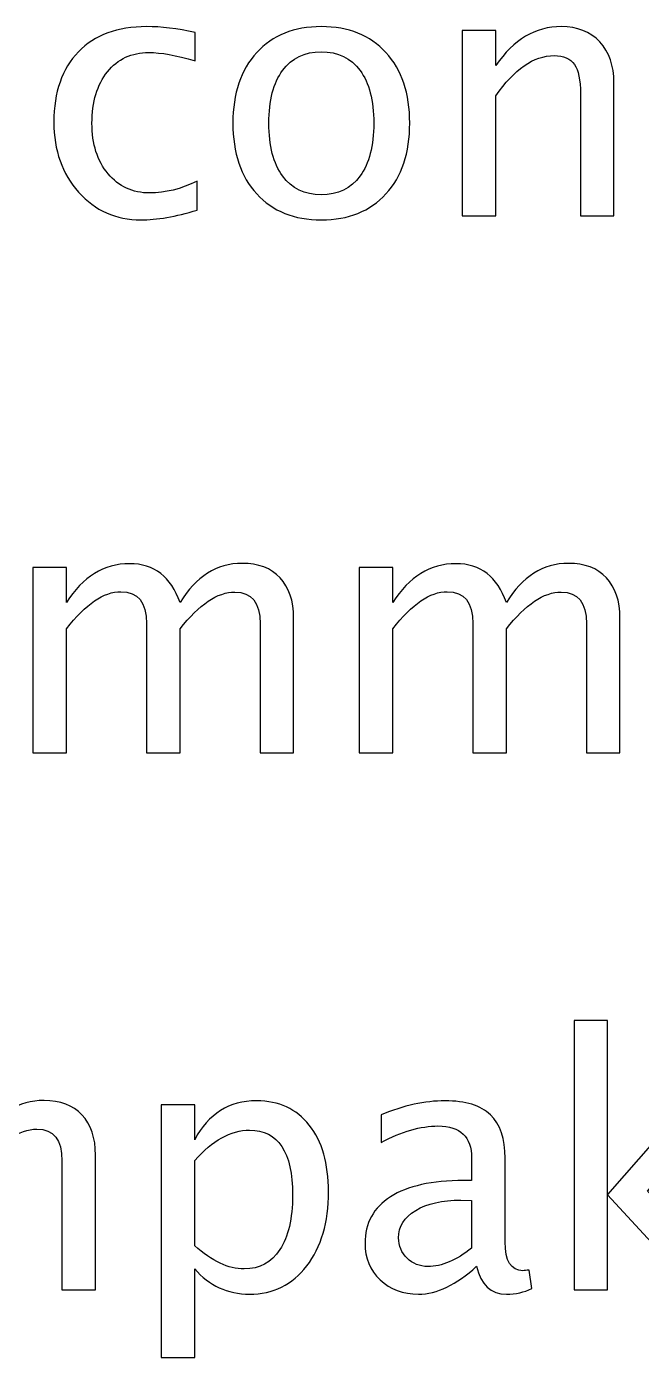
# Model space of a CAD drawing. Header units: centimetres. Extents: x -28.3 to 27.7, y -26.9 to 29.1.
# Drawn here: x -15.722 to -13.861, y 20.214 to 24.243 of the extents above; entities that cross this region are included whole.
import ezdxf

# ---------------------------------------------------------------- set-up
doc = ezdxf.new("R2010")
doc.units = ezdxf.units.CM
doc.header["$MEASUREMENT"] = 0
doc.layers.add('Layer 1', color=7, linetype='Continuous')

msp = doc.modelspace()

# ---------------------------------------------------------------- linework, layer by layer
at = {"layer": 'Layer 1'}
for points, knots in [([(-15.20591, 23.68737), (-15.27171, 23.66762), (-15.3285, 23.65774), (-15.37631, 23.65774), (-15.37631, 23.65774), (-15.45215, 23.65774), (-15.51495, 23.68579), (-15.56487, 23.7417), (-15.56487, 23.7417), (-15.61478, 23.79779), (-15.63983, 23.86852), (-15.63983, 23.95372), (-15.63983, 23.95372), (-15.63983, 24.04474), (-15.61514, 24.11582), (-15.56575, 24.16662), (-15.56575, 24.16662), (-15.51636, 24.2176), (-15.44739, 24.243), (-15.35884, 24.243), (-15.35884, 24.243), (-15.31528, 24.243), (-15.26624, 24.237), (-15.21226, 24.225), (-15.21226, 24.225), (-15.21226, 24.225), (-15.21226, 24.13928), (-15.21226, 24.13928), (-15.21226, 24.13928), (-15.26959, 24.15621), (-15.31633, 24.16468), (-15.35232, 24.16468), (-15.35232, 24.16468), (-15.40453, 24.16468), (-15.44633, 24.1451), (-15.47755, 24.10612), (-15.47755, 24.10612), (-15.50877, 24.06714), (-15.52447, 24.0151), (-15.52447, 23.95019), (-15.52447, 23.95019), (-15.52447, 23.88722), (-15.50824, 23.83642), (-15.47597, 23.79744), (-15.47597, 23.79744), (-15.44369, 23.75863), (-15.40153, 23.73923), (-15.34914, 23.73923), (-15.34914, 23.73923), (-15.30275, 23.73923), (-15.25513, 23.75123), (-15.20591, 23.77521), (-15.20591, 23.77521), (-15.20591, 23.77521), (-15.20591, 23.68737), (-15.20591, 23.68737)], [0, 0, 0, 0, 0.0666667, 0.0666667, 0.0666667, 0.0666667, 0.1333333, 0.1333333, 0.1333333, 0.1333333, 0.2, 0.2, 0.2, 0.2, 0.2666667, 0.2666667, 0.2666667, 0.2666667, 0.3333333, 0.3333333, 0.3333333, 0.3333333, 0.4, 0.4, 0.4, 0.4, 0.4666667, 0.4666667, 0.4666667, 0.4666667, 0.5333333, 0.5333333, 0.5333333, 0.5333333, 0.6, 0.6, 0.6, 0.6, 0.6666667, 0.6666667, 0.6666667, 0.6666667, 0.7333333, 0.7333333, 0.7333333, 0.7333333, 0.8, 0.8, 0.8, 0.8, 0.8666667, 0.8666667, 0.8666667, 0.8666667, 1, 1, 1, 1]), ([(-14.83003, 23.65774), (-14.91241, 23.65774), (-14.97767, 23.68402), (-15.02565, 23.73659), (-15.02565, 23.73659), (-15.0738, 23.78915), (-15.09779, 23.86059), (-15.09779, 23.95072), (-15.09779, 23.95072), (-15.09779, 24.04068), (-15.0738, 24.11194), (-15.02565, 24.16433), (-15.02565, 24.16433), (-14.97767, 24.21671), (-14.91241, 24.243), (-14.83003, 24.243), (-14.83003, 24.243), (-14.74766, 24.243), (-14.6824, 24.21671), (-14.63442, 24.16433), (-14.63442, 24.16433), (-14.58626, 24.11194), (-14.56228, 24.04068), (-14.56228, 23.95072), (-14.56228, 23.95072), (-14.56228, 23.86059), (-14.58626, 23.78915), (-14.63442, 23.73659), (-14.63442, 23.73659), (-14.6824, 23.68402), (-14.74766, 23.65774), (-14.83003, 23.65774)], [0, 0, 0, 0, 0.1111111, 0.1111111, 0.1111111, 0.1111111, 0.2222222, 0.2222222, 0.2222222, 0.2222222, 0.3333333, 0.3333333, 0.3333333, 0.3333333, 0.4444444, 0.4444444, 0.4444444, 0.4444444, 0.5555556, 0.5555556, 0.5555556, 0.5555556, 0.6666667, 0.6666667, 0.6666667, 0.6666667, 0.7777778, 0.7777778, 0.7777778, 0.7777778, 1, 1, 1, 1]), ([(-14.40317, 23.67044), (-14.40317, 23.67044), (-14.40317, 24.23135), (-14.40317, 24.23135), (-14.40317, 24.23135), (-14.40317, 24.23135), (-14.30157, 24.23135), (-14.30157, 24.23135), (-14.30157, 24.23135), (-14.30157, 24.23135), (-14.30157, 24.12535), (-14.30157, 24.12535), (-14.30157, 24.12535), (-14.24777, 24.20384), (-14.1818, 24.243), (-14.10384, 24.243), (-14.10384, 24.243), (-14.0548, 24.243), (-14.01582, 24.22765), (-13.98707, 24.19678), (-13.98707, 24.19678), (-13.95832, 24.16609), (-13.94386, 24.12464), (-13.94386, 24.07278), (-13.94386, 24.07278), (-13.94386, 24.07278), (-13.94386, 23.67044), (-13.94386, 23.67044), (-13.94386, 23.67044), (-13.94386, 23.67044), (-14.04545, 23.67044), (-14.04545, 23.67044), (-14.04545, 23.67044), (-14.04545, 23.67044), (-14.04545, 24.03962), (-14.04545, 24.03962), (-14.04545, 24.03962), (-14.04545, 24.08125), (-14.05163, 24.11088), (-14.0638, 24.12852), (-14.0638, 24.12852), (-14.07615, 24.14634), (-14.09643, 24.15516), (-14.12483, 24.15516), (-14.12483, 24.15516), (-14.18727, 24.15516), (-14.24618, 24.11441), (-14.30157, 24.03292), (-14.30157, 24.03292), (-14.30157, 24.03292), (-14.30157, 23.67044), (-14.30157, 23.67044), (-14.30157, 23.67044), (-14.30157, 23.67044), (-14.40317, 23.67044), (-14.40317, 23.67044)], [0, 0, 0, 0, 0.0666667, 0.0666667, 0.0666667, 0.0666667, 0.1333333, 0.1333333, 0.1333333, 0.1333333, 0.2, 0.2, 0.2, 0.2, 0.2666667, 0.2666667, 0.2666667, 0.2666667, 0.3333333, 0.3333333, 0.3333333, 0.3333333, 0.4, 0.4, 0.4, 0.4, 0.4666667, 0.4666667, 0.4666667, 0.4666667, 0.5333333, 0.5333333, 0.5333333, 0.5333333, 0.6, 0.6, 0.6, 0.6, 0.6666667, 0.6666667, 0.6666667, 0.6666667, 0.7333333, 0.7333333, 0.7333333, 0.7333333, 0.8, 0.8, 0.8, 0.8, 0.8666667, 0.8666667, 0.8666667, 0.8666667, 1, 1, 1, 1]), ([(-14.83021, 23.73394), (-14.77994, 23.73394), (-14.74078, 23.75281), (-14.71291, 23.79074), (-14.71291, 23.79074), (-14.68522, 23.82848), (-14.67128, 23.88193), (-14.67128, 23.95072), (-14.67128, 23.95072), (-14.67128, 24.01934), (-14.68522, 24.07261), (-14.71291, 24.11035), (-14.71291, 24.11035), (-14.74078, 24.14792), (-14.77994, 24.1668), (-14.83021, 24.1668), (-14.83021, 24.1668), (-14.88066, 24.1668), (-14.91981, 24.14792), (-14.94733, 24.11035), (-14.94733, 24.11035), (-14.97502, 24.07261), (-14.98878, 24.01934), (-14.98878, 23.95072), (-14.98878, 23.95072), (-14.98878, 23.88193), (-14.97502, 23.82848), (-14.94733, 23.79074), (-14.94733, 23.79074), (-14.91981, 23.75281), (-14.88066, 23.73394), (-14.83021, 23.73394)], [0, 0, 0, 0, 0.1111111, 0.1111111, 0.1111111, 0.1111111, 0.2222222, 0.2222222, 0.2222222, 0.2222222, 0.3333333, 0.3333333, 0.3333333, 0.3333333, 0.4444444, 0.4444444, 0.4444444, 0.4444444, 0.5555556, 0.5555556, 0.5555556, 0.5555556, 0.6666667, 0.6666667, 0.6666667, 0.6666667, 0.7777778, 0.7777778, 0.7777778, 0.7777778, 1, 1, 1, 1]), ([(-15.70341, 22.04413), (-15.70341, 22.04413), (-15.70341, 22.60504), (-15.70341, 22.60504), (-15.70341, 22.60504), (-15.70341, 22.60504), (-15.60181, 22.60504), (-15.60181, 22.60504), (-15.60181, 22.60504), (-15.60181, 22.60504), (-15.60181, 22.49904), (-15.60181, 22.49904), (-15.60181, 22.49904), (-15.55225, 22.57753), (-15.48875, 22.61669), (-15.41096, 22.61669), (-15.41096, 22.61669), (-15.33599, 22.61669), (-15.28502, 22.57753), (-15.25785, 22.49904), (-15.25785, 22.49904), (-15.2097, 22.57823), (-15.14691, 22.61774), (-15.06982, 22.61774), (-15.06982, 22.61774), (-15.02061, 22.61774), (-14.98233, 22.60328), (-14.95499, 22.57418), (-14.95499, 22.57418), (-14.92765, 22.54507), (-14.9139, 22.50433), (-14.9139, 22.45194), (-14.9139, 22.45194), (-14.9139, 22.45194), (-14.9139, 22.04413), (-14.9139, 22.04413), (-14.9139, 22.04413), (-14.9139, 22.04413), (-15.0155, 22.04413), (-15.0155, 22.04413), (-15.0155, 22.04413), (-15.0155, 22.04413), (-15.0155, 22.43518), (-15.0155, 22.43518), (-15.0155, 22.43518), (-15.0155, 22.49904), (-15.0409, 22.53096), (-15.0917, 22.53096), (-15.0917, 22.53096), (-15.14444, 22.53096), (-15.19982, 22.49374), (-15.25785, 22.41913), (-15.25785, 22.41913), (-15.25785, 22.41913), (-15.25785, 22.04413), (-15.25785, 22.04413), (-15.25785, 22.04413), (-15.25785, 22.04413), (-15.35945, 22.04413), (-15.35945, 22.04413), (-15.35945, 22.04413), (-15.35945, 22.04413), (-15.35945, 22.43554), (-15.35945, 22.43554), (-15.35945, 22.43554), (-15.35945, 22.49992), (-15.38521, 22.53202), (-15.43689, 22.53202), (-15.43689, 22.53202), (-15.48822, 22.53202), (-15.54325, 22.49463), (-15.60181, 22.41966), (-15.60181, 22.41966), (-15.60181, 22.41966), (-15.60181, 22.04413), (-15.60181, 22.04413), (-15.60181, 22.04413), (-15.60181, 22.04413), (-15.70341, 22.04413), (-15.70341, 22.04413)], [0, 0, 0, 0, 0.047619, 0.047619, 0.047619, 0.047619, 0.0952381, 0.0952381, 0.0952381, 0.0952381, 0.1428571, 0.1428571, 0.1428571, 0.1428571, 0.1904762, 0.1904762, 0.1904762, 0.1904762, 0.2380952, 0.2380952, 0.2380952, 0.2380952, 0.2857143, 0.2857143, 0.2857143, 0.2857143, 0.3333333, 0.3333333, 0.3333333, 0.3333333, 0.3809524, 0.3809524, 0.3809524, 0.3809524, 0.4285714, 0.4285714, 0.4285714, 0.4285714, 0.4761905, 0.4761905, 0.4761905, 0.4761905, 0.5238095, 0.5238095, 0.5238095, 0.5238095, 0.5714286, 0.5714286, 0.5714286, 0.5714286, 0.6190476, 0.6190476, 0.6190476, 0.6190476, 0.6666667, 0.6666667, 0.6666667, 0.6666667, 0.7142857, 0.7142857, 0.7142857, 0.7142857, 0.7619048, 0.7619048, 0.7619048, 0.7619048, 0.8095238, 0.8095238, 0.8095238, 0.8095238, 0.8571429, 0.8571429, 0.8571429, 0.8571429, 0.9047619, 0.9047619, 0.9047619, 0.9047619, 1, 1, 1, 1]), ([(-14.71528, 22.04413), (-14.71528, 22.04413), (-14.71528, 22.60504), (-14.71528, 22.60504), (-14.71528, 22.60504), (-14.71528, 22.60504), (-14.61368, 22.60504), (-14.61368, 22.60504), (-14.61368, 22.60504), (-14.61368, 22.60504), (-14.61368, 22.49904), (-14.61368, 22.49904), (-14.61368, 22.49904), (-14.56412, 22.57753), (-14.50062, 22.61669), (-14.42283, 22.61669), (-14.42283, 22.61669), (-14.34786, 22.61669), (-14.29689, 22.57753), (-14.26972, 22.49904), (-14.26972, 22.49904), (-14.22157, 22.57823), (-14.15878, 22.61774), (-14.08169, 22.61774), (-14.08169, 22.61774), (-14.03248, 22.61774), (-13.9942, 22.60328), (-13.96686, 22.57418), (-13.96686, 22.57418), (-13.93952, 22.54507), (-13.92577, 22.50433), (-13.92577, 22.45194), (-13.92577, 22.45194), (-13.92577, 22.45194), (-13.92577, 22.04413), (-13.92577, 22.04413), (-13.92577, 22.04413), (-13.92577, 22.04413), (-14.02737, 22.04413), (-14.02737, 22.04413), (-14.02737, 22.04413), (-14.02737, 22.04413), (-14.02737, 22.43518), (-14.02737, 22.43518), (-14.02737, 22.43518), (-14.02737, 22.49904), (-14.05277, 22.53096), (-14.10357, 22.53096), (-14.10357, 22.53096), (-14.15631, 22.53096), (-14.21169, 22.49374), (-14.26972, 22.41913), (-14.26972, 22.41913), (-14.26972, 22.41913), (-14.26972, 22.04413), (-14.26972, 22.04413), (-14.26972, 22.04413), (-14.26972, 22.04413), (-14.37132, 22.04413), (-14.37132, 22.04413), (-14.37132, 22.04413), (-14.37132, 22.04413), (-14.37132, 22.43554), (-14.37132, 22.43554), (-14.37132, 22.43554), (-14.37132, 22.49992), (-14.39708, 22.53202), (-14.44876, 22.53202), (-14.44876, 22.53202), (-14.50009, 22.53202), (-14.55512, 22.49463), (-14.61368, 22.41966), (-14.61368, 22.41966), (-14.61368, 22.41966), (-14.61368, 22.04413), (-14.61368, 22.04413), (-14.61368, 22.04413), (-14.61368, 22.04413), (-14.71528, 22.04413), (-14.71528, 22.04413)], [0, 0, 0, 0, 0.047619, 0.047619, 0.047619, 0.047619, 0.0952381, 0.0952381, 0.0952381, 0.0952381, 0.1428571, 0.1428571, 0.1428571, 0.1428571, 0.1904762, 0.1904762, 0.1904762, 0.1904762, 0.2380952, 0.2380952, 0.2380952, 0.2380952, 0.2857143, 0.2857143, 0.2857143, 0.2857143, 0.3333333, 0.3333333, 0.3333333, 0.3333333, 0.3809524, 0.3809524, 0.3809524, 0.3809524, 0.4285714, 0.4285714, 0.4285714, 0.4285714, 0.4761905, 0.4761905, 0.4761905, 0.4761905, 0.5238095, 0.5238095, 0.5238095, 0.5238095, 0.5714286, 0.5714286, 0.5714286, 0.5714286, 0.6190476, 0.6190476, 0.6190476, 0.6190476, 0.6666667, 0.6666667, 0.6666667, 0.6666667, 0.7142857, 0.7142857, 0.7142857, 0.7142857, 0.7619048, 0.7619048, 0.7619048, 0.7619048, 0.8095238, 0.8095238, 0.8095238, 0.8095238, 0.8571429, 0.8571429, 0.8571429, 0.8571429, 0.9047619, 0.9047619, 0.9047619, 0.9047619, 1, 1, 1, 1]), ([(-14.06475, 20.41782), (-14.06475, 20.41782), (-14.06475, 21.23379), (-14.06475, 21.23379), (-14.06475, 21.23379), (-14.06475, 21.23379), (-13.96315, 21.23379), (-13.96315, 21.23379), (-13.96315, 21.23379), (-13.96315, 21.23379), (-13.96315, 20.70657), (-13.96315, 20.70657), (-13.96315, 20.70657), (-13.96315, 20.70657), (-13.72503, 20.97873), (-13.72503, 20.97873), (-13.72503, 20.97873), (-13.72503, 20.97873), (-13.61531, 20.97873), (-13.61531, 20.97873), (-13.61531, 20.97873), (-13.61531, 20.97873), (-13.84285, 20.71697), (-13.84285, 20.71697), (-13.84285, 20.71697), (-13.84285, 20.71697), (-13.56769, 20.41782), (-13.56769, 20.41782), (-13.56769, 20.41782), (-13.56769, 20.41782), (-13.69857, 20.41782), (-13.69857, 20.41782), (-13.69857, 20.41782), (-13.69857, 20.41782), (-13.96315, 20.70551), (-13.96315, 20.70551), (-13.96315, 20.70551), (-13.96315, 20.70551), (-13.96315, 20.41782), (-13.96315, 20.41782), (-13.96315, 20.41782), (-13.96315, 20.41782), (-14.06475, 20.41782), (-14.06475, 20.41782)], [0, 0, 0, 0, 0.0833333, 0.0833333, 0.0833333, 0.0833333, 0.1666667, 0.1666667, 0.1666667, 0.1666667, 0.25, 0.25, 0.25, 0.25, 0.3333333, 0.3333333, 0.3333333, 0.3333333, 0.4166667, 0.4166667, 0.4166667, 0.4166667, 0.5, 0.5, 0.5, 0.5, 0.5833333, 0.5833333, 0.5833333, 0.5833333, 0.6666667, 0.6666667, 0.6666667, 0.6666667, 0.75, 0.75, 0.75, 0.75, 0.8333333, 0.8333333, 0.8333333, 0.8333333, 1, 1, 1, 1]), ([(-16.30329, 20.41782), (-16.30329, 20.41782), (-16.30329, 20.97873), (-16.30329, 20.97873), (-16.30329, 20.97873), (-16.30329, 20.97873), (-16.20169, 20.97873), (-16.20169, 20.97873), (-16.20169, 20.97873), (-16.20169, 20.97873), (-16.20169, 20.87273), (-16.20169, 20.87273), (-16.20169, 20.87273), (-16.15213, 20.95122), (-16.08863, 20.99038), (-16.01084, 20.99038), (-16.01084, 20.99038), (-15.93587, 20.99038), (-15.8849, 20.95122), (-15.85773, 20.87273), (-15.85773, 20.87273), (-15.80958, 20.95192), (-15.74679, 20.99143), (-15.6697, 20.99143), (-15.6697, 20.99143), (-15.62049, 20.99143), (-15.58221, 20.97697), (-15.55487, 20.94787), (-15.55487, 20.94787), (-15.52753, 20.91876), (-15.51378, 20.87802), (-15.51378, 20.82563), (-15.51378, 20.82563), (-15.51378, 20.82563), (-15.51378, 20.41782), (-15.51378, 20.41782), (-15.51378, 20.41782), (-15.51378, 20.41782), (-15.61538, 20.41782), (-15.61538, 20.41782), (-15.61538, 20.41782), (-15.61538, 20.41782), (-15.61538, 20.80887), (-15.61538, 20.80887), (-15.61538, 20.80887), (-15.61538, 20.87273), (-15.64078, 20.90465), (-15.69158, 20.90465), (-15.69158, 20.90465), (-15.74432, 20.90465), (-15.7997, 20.86743), (-15.85773, 20.79282), (-15.85773, 20.79282), (-15.85773, 20.79282), (-15.85773, 20.41782), (-15.85773, 20.41782), (-15.85773, 20.41782), (-15.85773, 20.41782), (-15.95933, 20.41782), (-15.95933, 20.41782), (-15.95933, 20.41782), (-15.95933, 20.41782), (-15.95933, 20.80923), (-15.95933, 20.80923), (-15.95933, 20.80923), (-15.95933, 20.87361), (-15.98509, 20.90571), (-16.03677, 20.90571), (-16.03677, 20.90571), (-16.0881, 20.90571), (-16.14313, 20.86832), (-16.20169, 20.79335), (-16.20169, 20.79335), (-16.20169, 20.79335), (-16.20169, 20.41782), (-16.20169, 20.41782), (-16.20169, 20.41782), (-16.20169, 20.41782), (-16.30329, 20.41782), (-16.30329, 20.41782)], [0, 0, 0, 0, 0.047619, 0.047619, 0.047619, 0.047619, 0.0952381, 0.0952381, 0.0952381, 0.0952381, 0.1428571, 0.1428571, 0.1428571, 0.1428571, 0.1904762, 0.1904762, 0.1904762, 0.1904762, 0.2380952, 0.2380952, 0.2380952, 0.2380952, 0.2857143, 0.2857143, 0.2857143, 0.2857143, 0.3333333, 0.3333333, 0.3333333, 0.3333333, 0.3809524, 0.3809524, 0.3809524, 0.3809524, 0.4285714, 0.4285714, 0.4285714, 0.4285714, 0.4761905, 0.4761905, 0.4761905, 0.4761905, 0.5238095, 0.5238095, 0.5238095, 0.5238095, 0.5714286, 0.5714286, 0.5714286, 0.5714286, 0.6190476, 0.6190476, 0.6190476, 0.6190476, 0.6666667, 0.6666667, 0.6666667, 0.6666667, 0.7142857, 0.7142857, 0.7142857, 0.7142857, 0.7619048, 0.7619048, 0.7619048, 0.7619048, 0.8095238, 0.8095238, 0.8095238, 0.8095238, 0.8571429, 0.8571429, 0.8571429, 0.8571429, 0.9047619, 0.9047619, 0.9047619, 0.9047619, 1, 1, 1, 1]), ([(-15.31516, 20.21356), (-15.31516, 20.21356), (-15.31516, 20.97873), (-15.31516, 20.97873), (-15.31516, 20.97873), (-15.31516, 20.97873), (-15.21356, 20.97873), (-15.21356, 20.97873), (-15.21356, 20.97873), (-15.21356, 20.97873), (-15.21356, 20.87273), (-15.21356, 20.87273), (-15.21356, 20.87273), (-15.17193, 20.95122), (-15.10932, 20.99038), (-15.02588, 20.99038), (-15.02588, 20.99038), (-14.95833, 20.99038), (-14.90523, 20.96586), (-14.86643, 20.91665), (-14.86643, 20.91665), (-14.82762, 20.86743), (-14.80822, 20.80023), (-14.80822, 20.71503), (-14.80822, 20.71503), (-14.80822, 20.62225), (-14.83027, 20.54729), (-14.87419, 20.49049), (-14.87419, 20.49049), (-14.91811, 20.43352), (-14.97597, 20.40512), (-15.04758, 20.40512), (-15.04758, 20.40512), (-15.11408, 20.40512), (-15.16946, 20.43052), (-15.21356, 20.4815), (-15.21356, 20.4815), (-15.21356, 20.4815), (-15.21356, 20.21356), (-15.21356, 20.21356), (-15.21356, 20.21356), (-15.21356, 20.21356), (-15.31516, 20.21356), (-15.31516, 20.21356)], [0, 0, 0, 0, 0.0833333, 0.0833333, 0.0833333, 0.0833333, 0.1666667, 0.1666667, 0.1666667, 0.1666667, 0.25, 0.25, 0.25, 0.25, 0.3333333, 0.3333333, 0.3333333, 0.3333333, 0.4166667, 0.4166667, 0.4166667, 0.4166667, 0.5, 0.5, 0.5, 0.5, 0.5833333, 0.5833333, 0.5833333, 0.5833333, 0.6666667, 0.6666667, 0.6666667, 0.6666667, 0.75, 0.75, 0.75, 0.75, 0.8333333, 0.8333333, 0.8333333, 0.8333333, 1, 1, 1, 1]), ([(-14.36002, 20.48926), (-14.42105, 20.43317), (-14.47979, 20.40512), (-14.53623, 20.40512), (-14.53623, 20.40512), (-14.58262, 20.40512), (-14.62125, 20.41958), (-14.65177, 20.44869), (-14.65177, 20.44869), (-14.68246, 20.47779), (-14.6978, 20.51448), (-14.6978, 20.55875), (-14.6978, 20.55875), (-14.6978, 20.61996), (-14.67205, 20.66706), (-14.62055, 20.69986), (-14.62055, 20.69986), (-14.56904, 20.73267), (-14.49513, 20.74908), (-14.39883, 20.74908), (-14.39883, 20.74908), (-14.39883, 20.74908), (-14.37501, 20.74908), (-14.37501, 20.74908), (-14.37501, 20.74908), (-14.37501, 20.74908), (-14.37501, 20.81663), (-14.37501, 20.81663), (-14.37501, 20.81663), (-14.37501, 20.88172), (-14.40888, 20.91418), (-14.47679, 20.91418), (-14.47679, 20.91418), (-14.52935, 20.91418), (-14.58686, 20.8976), (-14.64912, 20.86444), (-14.64912, 20.86444), (-14.64912, 20.86444), (-14.64912, 20.94804), (-14.64912, 20.94804), (-14.64912, 20.94804), (-14.58068, 20.97627), (-14.51612, 20.99038), (-14.45562, 20.99038), (-14.45562, 20.99038), (-14.39336, 20.99038), (-14.34732, 20.97627), (-14.31786, 20.94787), (-14.31786, 20.94787), (-14.28823, 20.91947), (-14.27341, 20.87572), (-14.27341, 20.81663), (-14.27341, 20.81663), (-14.27341, 20.81663), (-14.27341, 20.56316), (-14.27341, 20.56316), (-14.27341, 20.56316), (-14.27341, 20.50513), (-14.2556, 20.47603), (-14.21979, 20.47603), (-14.21979, 20.47603), (-14.21538, 20.47603), (-14.20886, 20.47673), (-14.20021, 20.47814), (-14.20021, 20.47814), (-14.20021, 20.47814), (-14.19298, 20.4217), (-14.19298, 20.4217), (-14.19298, 20.4217), (-14.21609, 20.41059), (-14.24149, 20.40512), (-14.26936, 20.40512), (-14.26936, 20.40512), (-14.3168, 20.40512), (-14.34697, 20.43317), (-14.36002, 20.48926)], [0, 0, 0, 0, 0.05, 0.05, 0.05, 0.05, 0.1, 0.1, 0.1, 0.1, 0.15, 0.15, 0.15, 0.15, 0.2, 0.2, 0.2, 0.2, 0.25, 0.25, 0.25, 0.25, 0.3, 0.3, 0.3, 0.3, 0.35, 0.35, 0.35, 0.35, 0.4, 0.4, 0.4, 0.4, 0.45, 0.45, 0.45, 0.45, 0.5, 0.5, 0.5, 0.5, 0.55, 0.55, 0.55, 0.55, 0.6, 0.6, 0.6, 0.6, 0.65, 0.65, 0.65, 0.65, 0.7, 0.7, 0.7, 0.7, 0.75, 0.75, 0.75, 0.75, 0.8, 0.8, 0.8, 0.8, 0.85, 0.85, 0.85, 0.85, 0.9, 0.9, 0.9, 0.9, 1, 1, 1, 1]), ([(-15.21356, 20.55152), (-15.16117, 20.50478), (-15.11126, 20.48132), (-15.06381, 20.48132), (-15.06381, 20.48132), (-15.01706, 20.48132), (-14.9809, 20.5009), (-14.9555, 20.53988), (-14.9555, 20.53988), (-14.92993, 20.57886), (-14.91723, 20.63372), (-14.91723, 20.70463), (-14.91723, 20.70463), (-14.91723, 20.83586), (-14.96062, 20.90148), (-15.0474, 20.90148), (-15.0474, 20.90148), (-15.1042, 20.90148), (-15.15959, 20.87079), (-15.21356, 20.80923), (-15.21356, 20.80923), (-15.21356, 20.80923), (-15.21356, 20.55152), (-15.21356, 20.55152)], [0, 0, 0, 0, 0.1428571, 0.1428571, 0.1428571, 0.1428571, 0.2857143, 0.2857143, 0.2857143, 0.2857143, 0.4285714, 0.4285714, 0.4285714, 0.4285714, 0.5714286, 0.5714286, 0.5714286, 0.5714286, 0.7142857, 0.7142857, 0.7142857, 0.7142857, 1, 1, 1, 1]), ([(-14.37501, 20.54464), (-14.37501, 20.54464), (-14.37501, 20.68875), (-14.37501, 20.68875), (-14.37501, 20.68875), (-14.37501, 20.68875), (-14.40764, 20.68981), (-14.40764, 20.68981), (-14.40764, 20.68981), (-14.46409, 20.68981), (-14.5096, 20.6794), (-14.54435, 20.65859), (-14.54435, 20.65859), (-14.57892, 20.6376), (-14.5962, 20.60991), (-14.5962, 20.57533), (-14.5962, 20.57533), (-14.5962, 20.55117), (-14.58756, 20.53071), (-14.57045, 20.51395), (-14.57045, 20.51395), (-14.55317, 20.49719), (-14.53217, 20.48873), (-14.5073, 20.48873), (-14.5073, 20.48873), (-14.46497, 20.48873), (-14.42087, 20.50743), (-14.37501, 20.54464)], [0, 0, 0, 0, 0.125, 0.125, 0.125, 0.125, 0.25, 0.25, 0.25, 0.25, 0.375, 0.375, 0.375, 0.375, 0.5, 0.5, 0.5, 0.5, 0.625, 0.625, 0.625, 0.625, 0.75, 0.75, 0.75, 0.75, 1, 1, 1, 1])]:
    msp.add_open_spline(points, degree=3, knots=knots, dxfattribs=at)

doc.saveas('drawing.dxf')
